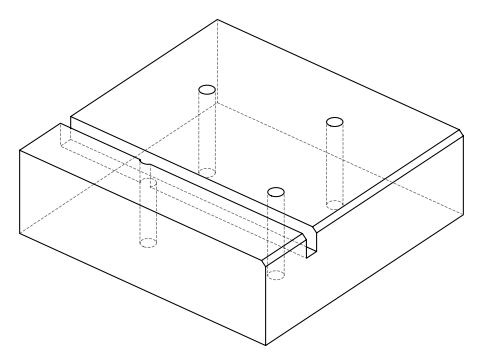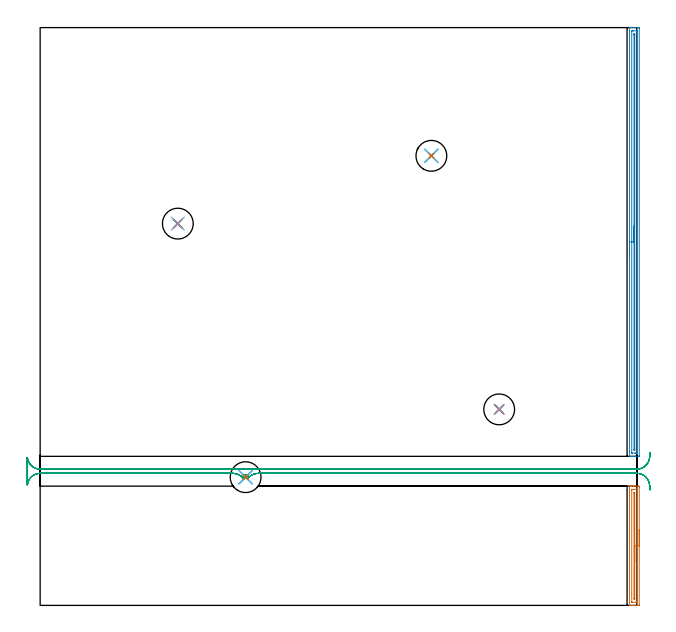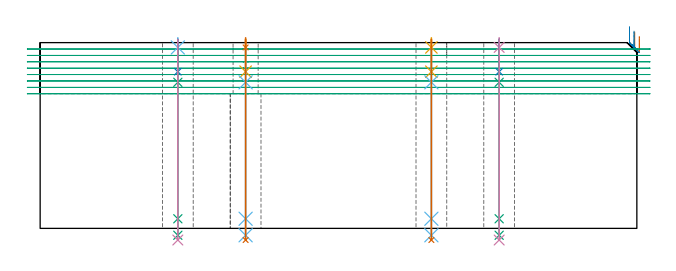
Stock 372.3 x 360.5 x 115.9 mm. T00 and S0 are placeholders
(PLAN: 19 operations, 14 tool changes, 26.7 min)
(1 AREA_MILL | FG_CHAMFER_SURFACE | UGT0205_001 | 1.94 min | 1459 mm3)
(2 AREA_MILL_1 | FG_CHAMFER_SURFACE_1 | UGT0205_001 | 6.58 min | 5053 mm3)
(3 MILL_RECTANGULAR_SLOT | SLOT_RECTANGULAR | UGT0201_008 | Follow Part, ap 4, ae 75% | 13.25 min | 222029 mm3)
(4 SPOT_DRILL | STEP1HOLE | NXT0321_9005460120000 | 0.05 min | 180 mm3)
(5 SPOT_DRILL_1 | STEP1HOLE_1 | NXT0321_9005460120000 | 0.05 min | 117 mm3)
(6 SPOT_DRILL_2 | STEP1HOLE_2 | NXT0321_9005460120000 | 0.05 min | 179 mm3)
(7 SPOT_DRILL_3 | STEP1HOLE_3 | NXT0321_9005460120000 | 0.05 min | 0 mm3)
(8 DRILL_BLIND_HOLE_INTO_CENTER | STEP1HOLE | NXT0301_092 | 0.08 min | 1765 mm3)
(9 GUN_DRILL_THROUGH_HOLE | STEP1HOLE | UGT0307_009 | 0.59 min | 11235 mm3)
(10 DRILL_TO_ENLARGE_THROUGH_HOLE | STEP1HOLE | UGT0301_259 | 0.5 min | 20402 mm3)
(11 DRILL_BLIND_HOLE_INTO_CENTER_1 | STEP1HOLE_1 | NXT0301_092 | 0.08 min | 1772 mm3)
(12 GUN_DRILL_THROUGH_HOLE_1 | STEP1HOLE_1 | UGT0307_009 | 0.59 min | 11106 mm3)
(13 DRILL_TO_ENLARGE_THROUGH_HOLE_1 | STEP1HOLE_1 | UGT0301_259 | 0.5 min | 20553 mm3)
(14 DRILL_BLIND_HOLE_INTO_CENTER_2 | STEP1HOLE_2 | NXT0301_092 | 0.08 min | 1561 mm3)
(15 GUN_DRILL_THROUGH_HOLE_2 | STEP1HOLE_2 | UGT0307_009 | 0.59 min | 11183 mm3)
(16 DRILL_TO_ENLARGE_THROUGH_HOLE_2 | STEP1HOLE_2 | UGT0301_259 | 0.5 min | 20454 mm3)
(17 DRILL_BLIND_HOLE_INTO_CENTER_3 | STEP1HOLE_3 | NXT0301_092 | 0.08 min | 0 mm3)
(18 GUN_DRILL_THROUGH_HOLE_3 | STEP1HOLE_3 | UGT0307_009 | 0.59 min | 9471 mm3)
(19 DRILL_TO_ENLARGE_THROUGH_HOLE_3 | STEP1HOLE_3 | UGT0301_259 | 0.5 min | 15182 mm3)
(TOOL UGT0205_001 | Chamfer Mill 20 x 3 x 45 deg. | D20 FL50 Z2)
(TOOL UGT0201_008 | End Mill 16 mm | D16 FL32 Z4)
(TOOL NXT0321_9005460120000 | NC Spot Drill, 142deg, 12mm, Carbide, Uncoated | D12 PA142 FL30 Z2)
(TOOL NXT0301_092 | Carbide Drill 12.1mm [860.1-1210-061A1-MM 2214] | D12.1 PA140 FL77 Z2)
(TOOL UGT0307_009 | Gun Drill 12 mm | D12 PA130 FL24 Z1)
(TOOL UGT0301_259 | Twist Drill 19.2 mm | D19.2 PA118 FL140 Z2)
(OP 1 AREA_MILL)
G17 G21 G94 G90
T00 M6
G54
G17 G0 G90 X373.8 Y47.2 S1061 M3
G43 Z125.9 H0
Z119.8
G94 G1 Y47.162 Z118.928 F250.
Y47.048 Z118.063
Y46.859 Z117.212
Y46.597 Z116.38
Y46.263 Z115.574
Y45.86 Z114.8
Y45.392 Z114.064
Y44.86 Z113.372
Y44.271 Z112.729
Y43.628 Z112.14
Y42.936 Z111.608
Y42.2 Z111.14
Y41.426 Z110.737
Y40.62 Z110.403
Y39.788 Z110.141
Y38.936 Z109.952
Y38.072 Z109.838
Y37.2 Z109.8
X373.799 Y0.606 Z109.801
X373.796 Y0.19 Z109.802
X373.791 Y0.01 Z109.805
X373.386 Y0. Z110.21
X370.75 Z112.844
X370.187 Z113.41
X369.871 Z113.725
X369.308 Z114.288
X368.992 Z114.602
X367.996 Z115.603
X367.706 Y0.01 Z115.893
X367.7 Y0.16 Z115.9
Y74.24
X367.706 Y74.39 Z115.893
X367.997 Y74.4 Z115.602
X368.361 Z115.238
X368.992 Z114.602
X370.187 Z113.41
X370.75 Z112.844
X373.105 Z110.491
X373.386 Y74.397 Z110.21
X373.791 Y74.39 Z109.805
X373.796 Y74.21 Z109.802
X373.799 Y73.794 Z109.801
X373.8 Y37.2 Z109.8
X372.386 Z111.214
X372.385 Y2.516 Z111.215
X372.384 Y2.392 Z111.216
X372.379 Y2.017 Z111.221
X372.009 Y2.005 Z111.591
X371.629 Y2.002 Z111.971
X371.135 Y2. Z112.465
X369.193 Y2.002 Z114.407
X369.164 Y2.004 Z114.436
X369.135 Y2.01 Z114.465
X369.121 Y2.015 Z114.479
X369.12 Y2.037 Z114.48
X369.115 Y2.267 Z114.485
X369.114 Y7.4 Z114.486
X369.115 Y71.884 Z114.485
X369.116 Y72.008 Z114.484
X369.121 Y72.383 Z114.479
X369.491 Y72.395 Z114.109
X369.871 Y72.398 Z113.729
X370.365 Y72.4 Z113.235
X372.307 Y72.399 Z111.293
X372.336 Y72.396 Z111.264
X372.365 Y72.39 Z111.235
X372.379 Y72.385 Z111.221
X372.38 Y72.363 Z111.22
X372.385 Y72.133 Z111.215
X372.386 Y66.985 Z111.214
Y37.2
X370.972 Z112.628
X370.971 Y4.844 Z112.629
X370.969 Y4.177 Z112.631
X370.967 Y4.065 Z112.633
X370.965 Y4.017 Z112.635
X370.916 Y4.008 Z112.684
X370.75 Y4.006 Z112.85
X370.577 Y4.009 Z113.023
X370.535 Y4.011 Z113.065
X370.533 Y4.042 Z113.067
X370.53 Y4.102 Z113.07
X370.529 Y4.177 Z113.071
X370.528 Y4.402 Z113.072
X370.529 Y69.556 Z113.071
X370.531 Y70.223 Z113.069
X370.533 Y70.335 Z113.067
X370.535 Y70.383 Z113.065
X370.584 Y70.392 Z113.016
X370.75 Y70.394 Z112.85
X370.923 Y70.391 Z112.677
X370.965 Y70.389 Z112.635
X370.967 Y70.358 Z112.633
X370.97 Y70.298 Z112.63
X370.971 Y70.223 Z112.629
X370.972 Y69.998 Z112.628
Y37.2
Y36.328 Z112.666
Y35.464 Z112.78
Y34.612 Z112.969
Y33.78 Z113.231
Y32.974 Z113.565
Y32.2 Z113.968
Y31.464 Z114.437
Y30.772 Z114.968
Y30.129 Z115.557
Y29.54 Z116.201
Y29.008 Z116.893
Y28.54 Z117.628
Y28.137 Z118.402
Y27.803 Z119.208
Y27.541 Z120.04
Y27.352 Z120.892
Y27.238 Z121.757
Y27.2 Z122.628
G0 Z125.9
M5
M2
(OP 2 AREA_MILL_1)
G17 G21 G94 G90
T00 M6
G54
G17 G0 G90 X367.7 Y216.75 S1061 M3
G43 Z125.9 H0
G94 G1 Y216.788 Z125.028 F250.
Y216.902 Z124.163
Y217.091 Z123.312
Y217.353 Z122.48
Y217.687 Z121.674
Y218.09 Z120.9
Y218.558 Z120.164
Y219.09 Z119.472
Y219.679 Z118.829
Y220.322 Z118.24
Y221.014 Z117.708
Y221.75 Z117.24
Y222.524 Z116.837
Y223.33 Z116.503
Y224.162 Z116.241
Y225.013 Z116.052
Y225.878 Z115.938
Y226.75 Z115.9
Y360.327
X367.707 Y360.49 Z115.893
X368.021 Y360.5 Z115.579
X368.311 Z115.289
X368.992 Z114.602
X370.212 Z113.385
X370.75 Z112.844
X371.36 Z112.235
X373.117 Z110.479
X373.386 Y360.497 Z110.21
X373.792 Y360.49 Z109.805
X373.796 Y360.297 Z109.802
X373.799 Y359.88 Z109.801
Y93.62
X373.796 Y93.203 Z109.802
X373.792 Y93.01 Z109.805
X373.386 Y93. Z110.21
X370.75 Z112.844
X370.212 Z113.385
X369.871 Z113.725
X369.333 Z114.263
X368.992 Z114.602
X368.02 Z115.579
X367.706 Y93.01 Z115.893
X367.7 Y93.173 Z115.9
Y226.75
X369.114 Z114.486
X369.115 Y357.968 Z114.485
X369.116 Y358.093 Z114.484
X369.121 Y358.468 Z114.479
X369.48 Y358.49 Z114.12
X369.871 Y358.496 Z113.729
X370.35 Y358.5 Z113.25
X372.305 Y358.499 Z111.295
X372.338 Y358.498 Z111.262
X372.372 Y358.494 Z111.228
X372.379 Y358.49 Z111.221
X372.382 Y358.484 Z111.218
X372.384 Y358.455 Z111.216
X372.386 Y358.217 Z111.214
Y358.093
X372.385 Y95.532 Z111.215
X372.384 Y95.407 Z111.216
X372.379 Y95.032 Z111.221
X372.02 Y95.009 Z111.58
X371.629 Y95.004 Z111.971
X371.15 Y95. Z112.45
X369.195 Y95.001 Z114.405
X369.162 Y95.002 Z114.438
X369.128 Y95.006 Z114.472
X369.121 Y95.01 Z114.479
X369.118 Y95.016 Z114.482
X369.116 Y95.045 Z114.484
X369.114 Y95.283 Z114.486
Y95.407
Y226.75
X370.528 Z113.072
X370.529 Y355.638 Z113.071
X370.53 Y356.306 Z113.07
X370.532 Y356.418 Z113.068
X370.535 Y356.473 Z113.065
X370.538 Y356.49 Z113.062
X370.564 Y356.495 Z113.036
X370.75 Y356.496 Z112.85
X370.94 Y356.492 Z112.66
X370.961 Y356.49 Z112.639
X370.965 Y356.478 Z112.635
X370.968 Y356.441 Z112.632
X370.971 Y356.381 Z112.629
X370.972 Y97.862 Z112.628
X370.97 Y97.194 Z112.63
X370.968 Y97.082 Z112.632
X370.965 Y97.027 Z112.635
X370.962 Y97.01 Z112.638
X370.936 Y97.005 Z112.664
X370.75 Y97.004 Z112.85
X370.56 Y97.008 Z113.04
X370.539 Y97.01 Z113.061
X370.535 Y97.022 Z113.065
X370.532 Y97.059 Z113.068
X370.529 Y97.119 Z113.071
X370.528 Y226.75 Z113.072
Y227.622 Z113.11
Y228.486 Z113.223
Y229.338 Z113.412
Y230.17 Z113.675
Y230.976 Z114.008
Y231.75 Z114.411
Y232.486 Z114.88
Y233.178 Z115.411
Y233.821 Z116.
Y234.41 Z116.644
Y234.941 Z117.336
Y235.41 Z118.072
Y235.813 Z118.845
Y236.147 Z119.651
Y236.409 Z120.483
Y236.598 Z121.335
Y236.712 Z122.2
Y236.75 Z123.072
G0 Z125.9
M5
M2
(OP 3 MILL_RECTANGULAR_SLOT)
G17 G21 G94 G90
T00 M6
G54
G17 G0 G90 X380.759 Y94.205 S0 M3
G43 Z125.9 H0
Z111.912
G94 G1 X380.112 Y91.276 F250.
G2 X372.3 Y85. R8. F500.
G1 X0.
G2 X-7.97 Y92.308 R8.
G1 X-8.
Y75.092
X-7.97
G2 X0. Y82.4 R8.
G1 X120.403
G2 X126.804 Y79.199 R8.
G1 X126.812 Y79.204
G2 X129.588 Y79.204 R-1.6
G1 X129.596 Y79.199
G2 X135.997 Y82.4 R8.
G1 X372.3
G2 X380.109 Y76.138 R8.
G1 X380.761 Y73.209 F250.
G0 X380.53 Y95.296 Z107.925
G1 X380.27 Y92.308
G2 X372.3 Y85. R8. F500.
G1 X0.
G2 X-7.97 Y92.308 R8.
G1 X-8.
Y75.092
X-7.97
G2 X0. Y82.4 R8.
G1 X120.403
G2 X126.804 Y79.199 R8.
G1 X126.812 Y79.204
G2 X129.588 Y79.204 R-1.6
G1 X129.596 Y79.199
G2 X135.997 Y82.4 R8.
G1 X372.3
G2 X380.27 Y75.092 R8.
G1 X380.53 Y72.104 F250.
G0 Y95.296 Z103.937
G1 X380.27 Y92.308
G2 X372.3 Y85. R8. F500.
G1 X0.
G2 X-7.97 Y92.308 R8.
G1 X-8.
Y75.092
X-7.97
G2 X0. Y82.4 R8.
G1 X120.403
G2 X126.804 Y79.199 R8.
G1 X126.812 Y79.204
G2 X129.588 Y79.204 R-1.6
G1 X129.596 Y79.199
G2 X135.997 Y82.4 R8.
G1 X372.3
G2 X380.27 Y75.092 R8.
G1 X380.53 Y72.104 F250.
G0 Y95.296 Z99.95
G1 X380.27 Y92.308
G2 X372.3 Y85. R8. F500.
G1 X0.
G2 X-7.97 Y92.308 R8.
G1 X-8.
Y75.092
X-7.97
G2 X0. Y82.4 R8.
G1 X120.403
G2 X126.804 Y79.199 R8.
G1 X126.812 Y79.204
G2 X129.588 Y79.204 R-1.6
G1 X129.596 Y79.199
G2 X135.997 Y82.4 R8.
G1 X372.3
G2 X380.27 Y75.092 R8.
G1 X380.53 Y72.104 F250.
G0 Y95.296 Z95.962
G1 X380.27 Y92.308
G2 X372.3 Y85. R8. F500.
G1 X0.
G2 X-7.97 Y92.308 R8.
G1 X-8.
Y75.092
X-7.97
G2 X0. Y82.4 R8.
G1 X120.403
G2 X126.804 Y79.199 R8.
G1 X126.812 Y79.204
G2 X129.588 Y79.204 R-1.6
G1 X129.596 Y79.199
G2 X135.997 Y82.4 R8.
G1 X372.3
G2 X380.27 Y75.092 R8.
G1 X380.53 Y72.104 F250.
G0 Y95.296 Z91.975
G1 X380.27 Y92.308
G2 X372.3 Y85. R8. F500.
G1 X0.
G2 X-7.97 Y92.308 R8.
G1 X-8.
Y75.092
X-7.97
G2 X0. Y82.4 R8.
G1 X120.403
G2 X126.804 Y79.199 R8.
G1 X126.812 Y79.204
G2 X129.588 Y79.204 R-1.6
G1 X129.596 Y79.199
G2 X135.997 Y82.4 R8.
G1 X372.3
G2 X380.27 Y75.092 R8.
G1 X380.53 Y72.104 F250.
G0 Y95.296 Z87.987
G1 X380.27 Y92.308
G2 X372.3 Y85. R8. F500.
G1 X0.
G2 X-7.97 Y92.308 R8.
G1 X-8.
Y75.092
X-7.97
G2 X0. Y82.4 R8.
G1 X120.403
G2 X126.804 Y79.199 R8.
G1 X126.812 Y79.204
G2 X129.588 Y79.204 R-1.6
G1 X129.596 Y79.199
G2 X135.997 Y82.4 R8.
G1 X372.3
G2 X380.27 Y75.092 R8.
G1 X380.53 Y72.104 F250.
G0 Y95.296 Z84.
G1 X380.27 Y92.308
G2 X372.3 Y85. R8. F500.
G1 X0.
G2 X-7.97 Y92.308 R8.
G1 X-8.
Y75.092
X-7.97
G2 X0. Y82.4 R8.
G1 X120.403
G2 X126.804 Y79.199 R8.
G1 X126.812 Y79.204
G2 X129.588 Y79.204 R-1.6
G1 X129.596 Y79.199
G2 X135.997 Y82.4 R8.
G1 X372.3
G2 X380.27 Y75.092 R8.
G1 X380.53 Y72.104 F250.
G0 Z125.9
M5
M2
(OP 4 SPOT_DRILL)
G17 G21 G94 G90
T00 M6
G54
G17 G0 G90 X286.4 Y122.3 S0 M3
G43 Z125.9 H0
G94 G81 G98 Z112.9 F250. R118.9
G80
M5
M2
(OP 5 SPOT_DRILL_1)
G17 G21 G94 G90
T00 M6
G54
G17 G0 G90 X244.1 Y280.5 S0 M3
G43 Z125.9 H0
G94 G81 G98 Z112.9 F250. R118.9
G80
M5
M2
(OP 6 SPOT_DRILL_2)
G17 G21 G94 G90
T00 M6
G54
G17 G0 G90 X85.9 Y238.2 S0 M3
G43 Z125.9 H0
G94 G81 G98 Z112.9 F250. R118.9
G80
M5
M2
(OP 7 SPOT_DRILL_3)
G17 G21 G94 G90
T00 M6
G54
G17 G0 G90 X128.2 Y80. S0 M3
G43 Z125.9 H0
G94 G81 G98 Z112.9 F250. R118.9
G80
M5
M2
(OP 8 DRILL_BLIND_HOLE_INTO_CENTER)
G17 G21 G94 G90
T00 M6
G54
G17 G0 G90 X286.4 Y122.3 S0 M3
G43 Z125.9 H1
G94 G81 G98 Z97.75 F250. R117.9
G80
M5
M2
(OP 9 GUN_DRILL_THROUGH_HOLE)
G17 G21 G94 G90
T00 M6
G54
G17 G0 G90 X286.4 Y122.3 M8
G43 Z125.9 H0
Z112.174
S716 M3
G94 G1 Z91.136 F125. M26
G4 X.084
Z6. F250.
G4 X.084
Z-4.298 F125.
G4 X.084
M5
M9
G0 Z112.174
Z125.9
M2
(OP 10 DRILL_TO_ENLARGE_THROUGH_HOLE)
G17 G21 G94 G90
T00 M6
G54
G17 G0 G90 X286.4 Y122.3 S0 M3
G43 Z125.9 H0
G94 G73 G98 Z-7.268 F250. Q17.595 R117.9
G80
M5
M2
(OP 11 DRILL_BLIND_HOLE_INTO_CENTER_1)
G17 G21 G94 G90
T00 M6
G54
G17 G0 G90 X244.1 Y280.5 S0 M3
G43 Z125.9 H1
G94 G81 G98 Z97.75 F250. R117.9
G80
M5
M2
(OP 12 GUN_DRILL_THROUGH_HOLE_1)
G17 G21 G94 G90
T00 M6
G54
G17 G0 G90 X244.1 Y280.5 M8
G43 Z125.9 H0
Z112.174
S716 M3
G94 G1 Z91.136 F125. M26
G4 X.084
Z6. F250.
G4 X.084
Z-4.298 F125.
G4 X.084
M5
M9
G0 Z112.174
Z125.9
M2
(OP 13 DRILL_TO_ENLARGE_THROUGH_HOLE_1)
G17 G21 G94 G90
T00 M6
G54
G17 G0 G90 X244.1 Y280.5 S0 M3
G43 Z125.9 H0
G94 G73 G98 Z-7.268 F250. Q17.595 R117.9
G80
M5
M2
(OP 14 DRILL_BLIND_HOLE_INTO_CENTER_2)
G17 G21 G94 G90
T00 M6
G54
G17 G0 G90 X85.9 Y238.2 S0 M3
G43 Z125.9 H1
G94 G81 G98 Z97.75 F250. R117.9
G80
M5
M2
(OP 15 GUN_DRILL_THROUGH_HOLE_2)
G17 G21 G94 G90
T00 M6
G54
G17 G0 G90 X85.9 Y238.2 M8
G43 Z125.9 H0
Z112.174
S716 M3
G94 G1 Z91.136 F125. M26
G4 X.084
Z6. F250.
G4 X.084
Z-4.298 F125.
G4 X.084
M5
M9
G0 Z112.174
Z125.9
M2
(OP 16 DRILL_TO_ENLARGE_THROUGH_HOLE_2)
G17 G21 G94 G90
T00 M6
G54
G17 G0 G90 X85.9 Y238.2 S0 M3
G43 Z125.9 H0
G94 G73 G98 Z-7.268 F250. Q17.595 R117.9
G80
M5
M2
(OP 17 DRILL_BLIND_HOLE_INTO_CENTER_3)
G17 G21 G94 G90
T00 M6
G54
G17 G0 G90 X128.2 Y80. S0 M3
G43 Z125.9 H1
G94 G81 G98 Z97.75 F250. R117.9
G80
M5
M2
(OP 18 GUN_DRILL_THROUGH_HOLE_3)
G17 G21 G94 G90
T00 M6
G54
G17 G0 G90 X128.2 Y80. M8
G43 Z125.9 H0
Z112.174
S716 M3
G94 G1 Z91.136 F125. M26
G4 X.084
Z6. F250.
G4 X.084
Z-4.298 F125.
G4 X.084
M5
M9
G0 Z112.174
Z125.9
M2
(OP 19 DRILL_TO_ENLARGE_THROUGH_HOLE_3)
G17 G21 G94 G90
T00 M6
G54
G17 G0 G90 X128.2 Y80. S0 M3
G43 Z125.9 H0
G94 G73 G98 Z-7.268 F250. Q17.595 R117.9
G80
M5
M2
